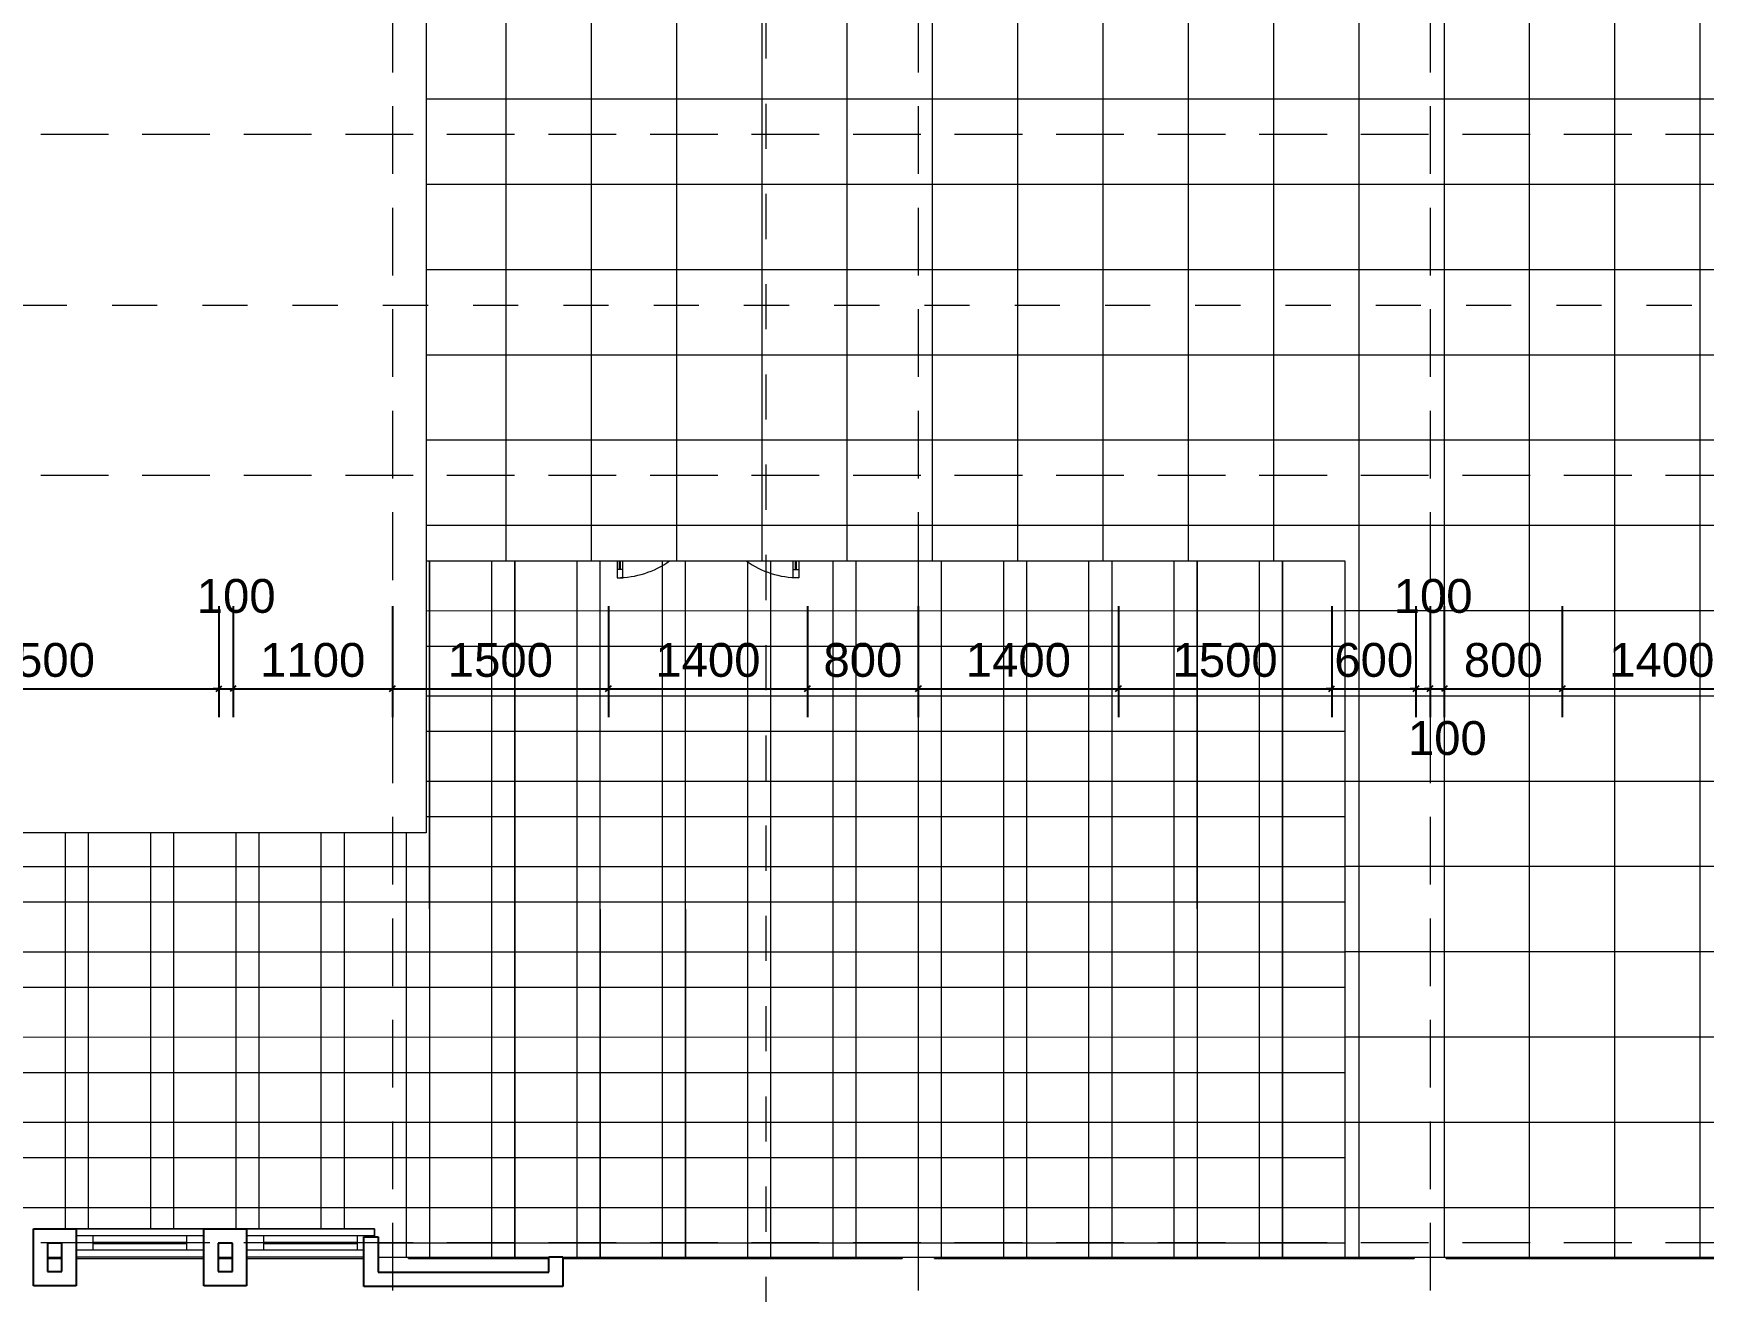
# Model space of a CAD drawing. Header units: millimetres. Extents: x -20510 to 108935, y -243239 to 20306.
# Drawn here: x 1825 to 13574, y -210342 to -201489 of the extents above; entities that cross this region are included whole.
import ezdxf

# ---------------------------------------------------------------- set-up
doc = ezdxf.new("R2010")
doc.units = ezdxf.units.MM
for name, pattern in [('Abgebrochen', [714.375, 476.25, -238.125]), ('Aligning Line', [635, 317.5, -317.5]), ('Hidden', [714.375, 476.25, -238.125])]:
    doc.linetypes.add(name, pattern=pattern)
for name, color, linetype, lineweight in [('A-ANNO-DIMS', 1, 'Continuous', 9), ('A-DOOR', 2, 'Continuous', 18), ('A-FLOR-PATT', 8, 'Continuous', 9), ('A-GLAZ', 4, 'Continuous', 18), ('A-WALL', 7, 'Continuous', 25), ('G-ANNO-SYMB', 6, 'Abgebrochen', 9), ('G-IMPT', 8, 'Continuous', 9), ('S-BEAM', 7, 'Continuous', 9), ('S-FNDN', 7, 'Continuous', 9), ('S-GRID', 1, 'Continuous', 9)]:
    doc.layers.add(name, color=color, linetype=linetype, lineweight=lineweight)
doc.styles.add('Arial_5', font='arial.ttf', dxfattribs={"height": 238.125})
doc.dimstyles.new('SecretInternalLinAngDimStyle5p4736185', dxfattribs={"dimscale": 304.8, "dimtxt": 242.94927, "dimasz": 0.130208, "dimexe": 0.656168, "dimexo": 0.0625, "dimgap": 0.260417, "dimtad": 1, "dimdec": 0, "dimrnd": 100, "dimzin": 0, "dimdsep": 46, "dimtxsty": 'Arial_5', "dimblk1": 'OBLIQUE', "dimblk2": 'OBLIQUE', "dimsah": 1, "dimcen": 0.09, "dimdle": 0.492126, "dimazin": 0, "dimtfac": 1, "dimtdec": 4, "dimtix": 1, "dimtmove": 0, "dimatfit": 3, "dimfxl": 2.624672, "dimfxlon": 1, "dimtvp": 1, "dimtolj": 1, "dimtzin": 0, "dimarcsym": 2})
doc.dimstyles.new('SecretInternalLinAngDimStyle5p4736185_1', dxfattribs={"dimscale": 304.8, "dimtxt": 242.94927, "dimasz": 0.130208, "dimexe": 0.656168, "dimexo": 0.0625, "dimgap": 0.260417, "dimtad": 1, "dimdec": 0, "dimrnd": 100, "dimzin": 0, "dimdsep": 46, "dimtxsty": 'Arial_5', "dimblk1": 'OBLIQUE', "dimblk2": 'OBLIQUE', "dimsah": 1, "dimcen": 0.09, "dimdle": 0.492126, "dimazin": 0, "dimtfac": 1, "dimtdec": 4, "dimtix": 1, "dimtmove": 2, "dimatfit": 3, "dimfxl": 2.624672, "dimfxlon": 1, "dimtvp": 1, "dimtolj": 1, "dimtzin": 0, "dimarcsym": 2})

# ---------------------------------------------------------------- blocks, each defined once
blk = doc.blocks.new('CỬA 2 CÁNH EROWINDOW_có ô chết_ - D2_1400x2200-2413861-07_MẶT BẰNG MÁI')
at = {"layer": 'A-DOOR'}
for p, q in [((-639, -600), (-639, -719)), ((-599, -661), (-639, -661)), ((-624, -600), (-624, -661)), ((-614, -661), (-614, -600)), ((-599, -719), (-599, -600)), ((-599, -719), (-599, -661)), ((599, -719), (599, -600)), ((599, -661), (639, -661)), ((599, -719), (599, -661)), ((614, -600), (614, -661)), ((624, -661), (624, -600)), ((639, -600), (639, -719)), ((-639, -719), (-599, -719)), ((639, -719), (599, -719))]:
    blk.add_line(p, q, dxfattribs=at)
for centre, start, end in [((-639, -80), 270, 305.357), ((639, -80), 234.643, 270)]:
    blk.add_arc(centre, 639, start, end, dxfattribs=at)
blk = doc.blocks.new('Window_K2_Stack - Window_K2_Stack-V6-07_MẶT BẰNG MÁI')
at = {"layer": 'A-GLAZ'}
for p, q in [((-375, 100), (450, 100)), ((-375, 100), (450, 100)), ((-375, 50), (450, 50)), ((-328.75, 50), (-328.75, -50)), ((-328.75, 5), (328.75, 5)), ((328.75, 50), (328.75, -50)), ((450, -100), (450, 100)), ((450, 100), (450, -100)), ((-450, -100), (-450, -45)), ((-450, -45), (-450, -100)), ((-450, -50), (450, -50)), ((450, -100), (-450, -100)), ((-450, -100), (450, -100)), ((-328.75, -5), (328.75, -5))]:
    blk.add_line(p, q, dxfattribs=at)
blk = doc.blocks.new('Window_K2_Stack - Window_K2_Stack-V7-07_MẶT BẰNG MÁI')
at = {"layer": 'A-GLAZ'}
for p, q in [((-450, 100), (450, 100)), ((-450, -100), (-450, 100)), ((-450, 100), (-450, -100)), ((-450, 100), (450, 100)), ((-450, 50), (450, 50)), ((-328.75, 50), (-328.75, -50)), ((-328.75, 5), (328.75, 5)), ((328.75, 50), (328.75, -50)), ((450, -100), (450, 100)), ((450, 100), (450, -100)), ((-450, -50), (450, -50)), ((450, -100), (-450, -100)), ((-450, -100), (450, -100)), ((-328.75, -5), (328.75, -5))]:
    blk.add_line(p, q, dxfattribs=at)
blk = doc.blocks.new('Mat_Tien_3dsMax - Sync_3dsMax_To_Revit-2401403-07_MẶT BẰNG MÁI')
at = {"layer": 'G-IMPT'}
for p, q in [((4189, 3714), (4189, 0)), ((4189, 0), (4189, -3714)), ((4189, -3714), (-1600, -3714))]:
    blk.add_line(p, q, dxfattribs=at)
blk = doc.blocks.new('Mat_Tien_3dsMax - Mat_Tien_3dsMax-2387879-07_MẶT BẰNG MÁI')
blk.add_blockref('Mat_Tien_3dsMax - Sync_3dsMax_To_Revit-2401403-07_MẶT BẰNG MÁI', (0, 0))
blk = doc.blocks.new('_Oblique')
at = {"color": 0, "linetype": 'ByBlock', "lineweight": -2}
blk.add_line((-0.5, -0.5), (0.5, 0.5), dxfattribs=at)
blk = doc.blocks.new('DIMBLOCK95-07_MẶT BẰNG MÁI')
at = {"layer": 'A-ANNO-DIMS', "color": 0, "lineweight": -2, "transparency": 16777216}
for p, q in [((645, -205519), (645, -206300)), ((3130, -205519), (3130, -206300)), ((495, -206100), (3280, -206100))]:
    blk.add_line(p, q, dxfattribs=at)
at = {"layer": 'Defpoints', "color": 0, "transparency": 16777216}
for p in [(645, -205500), (3130, -205500), (3130, -206100)]:
    blk.add_point(p, dxfattribs=at)
at = {"layer": 'A-ANNO-DIMS', "color": 0, "lineweight": -2, "transparency": 16777216, "xscale": 39.6875, "yscale": 39.6875, "zscale": 39.6875, "rotation": 180}
blk.add_blockref('_Oblique', (645, -206100), dxfattribs=at)
at = {"layer": 'A-ANNO-DIMS', "color": 0, "lineweight": -2, "transparency": 16777216, "xscale": 39.6875, "yscale": 39.6875, "zscale": 39.6875}
blk.add_blockref('_Oblique', (3130, -206100), dxfattribs=at)
at = {"layer": 'A-ANNO-DIMS', "color": 0, "transparency": 16777216, "insert": (1888, -205899), "char_height": 238.1, "width": 659.33, "attachment_point": 5, "style": 'Arial_5'}
blk.add_mtext('\\A1;2500', dxfattribs=at)
blk = doc.blocks.new('DIMBLOCK96-07_MẶT BẰNG MÁI')
at = {"layer": 'A-ANNO-DIMS', "color": 0, "lineweight": -2, "transparency": 16777216}
for p, q in [((3130, -205519), (3130, -206300)), ((3230, -205519), (3230, -206300)), ((3130, -206100), (3090, -206100)), ((3130, -206100), (3230, -206100)), ((3230, -206100), (3270, -206100))]:
    blk.add_line(p, q, dxfattribs=at)
at = {"layer": 'Defpoints', "color": 0, "transparency": 16777216}
for p in [(3130, -205500), (3230, -205500), (3230, -206100)]:
    blk.add_point(p, dxfattribs=at)
at = {"layer": 'A-ANNO-DIMS', "color": 0, "lineweight": -2, "transparency": 16777216, "xscale": 39.6875, "yscale": 39.6875, "zscale": 39.6875}
blk.add_blockref('_Oblique', (3130, -206100), dxfattribs=at)
at = {"layer": 'A-ANNO-DIMS', "color": 0, "lineweight": -2, "transparency": 16777216, "xscale": 39.6875, "yscale": 39.6875, "zscale": 39.6875, "rotation": 180}
blk.add_blockref('_Oblique', (3230, -206100), dxfattribs=at)
at = {"layer": 'A-ANNO-DIMS', "color": 0, "transparency": 16777216, "insert": (2974, -205328), "char_height": 238.1, "width": 494.5, "attachment_point": 1, "line_spacing_factor": 0.941778, "style": 'Arial_5'}
blk.add_mtext('\\A1;100', dxfattribs=at)
blk = doc.blocks.new('DIMBLOCK97-07_MẶT BẰNG MÁI')
at = {"layer": 'A-ANNO-DIMS', "color": 0, "lineweight": -2, "transparency": 16777216}
for p, q in [((3230, -205519), (3230, -206300)), ((4350, -205519), (4350, -206300)), ((3080, -206100), (4500, -206100))]:
    blk.add_line(p, q, dxfattribs=at)
at = {"layer": 'Defpoints', "color": 0, "transparency": 16777216}
for p in [(3230, -205500), (4350, -205500), (4350, -206100)]:
    blk.add_point(p, dxfattribs=at)
at = {"layer": 'A-ANNO-DIMS', "color": 0, "lineweight": -2, "transparency": 16777216, "xscale": 39.6875, "yscale": 39.6875, "zscale": 39.6875, "rotation": 180}
blk.add_blockref('_Oblique', (3230, -206100), dxfattribs=at)
at = {"layer": 'A-ANNO-DIMS', "color": 0, "lineweight": -2, "transparency": 16777216, "xscale": 39.6875, "yscale": 39.6875, "zscale": 39.6875}
blk.add_blockref('_Oblique', (4350, -206100), dxfattribs=at)
at = {"layer": 'A-ANNO-DIMS', "color": 0, "transparency": 16777216, "insert": (3790, -205899), "char_height": 238.1, "width": 659.33, "attachment_point": 5, "style": 'Arial_5'}
blk.add_mtext('\\A1;1100', dxfattribs=at)
blk = doc.blocks.new('DIMBLOCK98-07_MẶT BẰNG MÁI')
at = {"layer": 'A-ANNO-DIMS', "color": 0, "lineweight": -2, "transparency": 16777216}
for p, q in [((4350, -205519), (4350, -206300)), ((5870, -205519), (5870, -206300)), ((4200, -206100), (6020, -206100))]:
    blk.add_line(p, q, dxfattribs=at)
at = {"layer": 'Defpoints', "color": 0, "transparency": 16777216}
for p in [(4350, -205500), (5870, -205500), (5870, -206100)]:
    blk.add_point(p, dxfattribs=at)
at = {"layer": 'A-ANNO-DIMS', "color": 0, "lineweight": -2, "transparency": 16777216, "xscale": 39.6875, "yscale": 39.6875, "zscale": 39.6875, "rotation": 180}
blk.add_blockref('_Oblique', (4350, -206100), dxfattribs=at)
at = {"layer": 'A-ANNO-DIMS', "color": 0, "lineweight": -2, "transparency": 16777216, "xscale": 39.6875, "yscale": 39.6875, "zscale": 39.6875}
blk.add_blockref('_Oblique', (5870, -206100), dxfattribs=at)
at = {"layer": 'A-ANNO-DIMS', "color": 0, "transparency": 16777216, "insert": (5110, -205899), "char_height": 238.1, "width": 659.33, "attachment_point": 5, "style": 'Arial_5'}
blk.add_mtext('\\A1;1500', dxfattribs=at)
blk = doc.blocks.new('DIMBLOCK99-07_MẶT BẰNG MÁI')
at = {"layer": 'A-ANNO-DIMS', "color": 0, "lineweight": -2, "transparency": 16777216}
for p, q in [((5870, -205519), (5870, -206300)), ((7270, -205519), (7270, -206300)), ((5720, -206100), (7420, -206100))]:
    blk.add_line(p, q, dxfattribs=at)
at = {"layer": 'Defpoints', "color": 0, "transparency": 16777216}
for p in [(5870, -205500), (7270, -205500), (7270, -206100)]:
    blk.add_point(p, dxfattribs=at)
at = {"layer": 'A-ANNO-DIMS', "color": 0, "lineweight": -2, "transparency": 16777216, "xscale": 39.6875, "yscale": 39.6875, "zscale": 39.6875, "rotation": 180}
blk.add_blockref('_Oblique', (5870, -206100), dxfattribs=at)
at = {"layer": 'A-ANNO-DIMS', "color": 0, "lineweight": -2, "transparency": 16777216, "xscale": 39.6875, "yscale": 39.6875, "zscale": 39.6875}
blk.add_blockref('_Oblique', (7270, -206100), dxfattribs=at)
at = {"layer": 'A-ANNO-DIMS', "color": 0, "transparency": 16777216, "insert": (6570, -205899), "char_height": 238.1, "width": 659.33, "attachment_point": 5, "style": 'Arial_5'}
blk.add_mtext('\\A1;1400', dxfattribs=at)
blk = doc.blocks.new('DIMBLOCK100-07_MẶT BẰNG MÁI')
at = {"layer": 'A-ANNO-DIMS', "color": 0, "lineweight": -2, "transparency": 16777216}
for p, q in [((7270, -205519), (7270, -206300)), ((8050, -205519), (8050, -206300)), ((7120, -206100), (8200, -206100))]:
    blk.add_line(p, q, dxfattribs=at)
at = {"layer": 'Defpoints', "color": 0, "transparency": 16777216}
for p in [(7270, -205500), (8050, -205500), (8050, -206100)]:
    blk.add_point(p, dxfattribs=at)
at = {"layer": 'A-ANNO-DIMS', "color": 0, "lineweight": -2, "transparency": 16777216, "xscale": 39.6875, "yscale": 39.6875, "zscale": 39.6875, "rotation": 180}
blk.add_blockref('_Oblique', (7270, -206100), dxfattribs=at)
at = {"layer": 'A-ANNO-DIMS', "color": 0, "lineweight": -2, "transparency": 16777216, "xscale": 39.6875, "yscale": 39.6875, "zscale": 39.6875}
blk.add_blockref('_Oblique', (8050, -206100), dxfattribs=at)
at = {"layer": 'A-ANNO-DIMS', "color": 0, "transparency": 16777216, "insert": (7660, -205899), "char_height": 238.1, "width": 494.5, "attachment_point": 5, "style": 'Arial_5'}
blk.add_mtext('\\A1;800', dxfattribs=at)
blk = doc.blocks.new('DIMBLOCK101-07_MẶT BẰNG MÁI')
at = {"layer": 'A-ANNO-DIMS', "color": 0, "lineweight": -2, "transparency": 16777216}
for p, q in [((8050, -205519), (8050, -206300)), ((9458, -205519), (9458, -206300)), ((7900, -206100), (9608, -206100))]:
    blk.add_line(p, q, dxfattribs=at)
at = {"layer": 'Defpoints', "color": 0, "transparency": 16777216}
for p in [(8050, -205500), (9458, -205500), (9458, -206100)]:
    blk.add_point(p, dxfattribs=at)
at = {"layer": 'A-ANNO-DIMS', "color": 0, "lineweight": -2, "transparency": 16777216, "xscale": 39.6875, "yscale": 39.6875, "zscale": 39.6875, "rotation": 180}
blk.add_blockref('_Oblique', (8050, -206100), dxfattribs=at)
at = {"layer": 'A-ANNO-DIMS', "color": 0, "lineweight": -2, "transparency": 16777216, "xscale": 39.6875, "yscale": 39.6875, "zscale": 39.6875}
blk.add_blockref('_Oblique', (9458, -206100), dxfattribs=at)
at = {"layer": 'A-ANNO-DIMS', "color": 0, "transparency": 16777216, "insert": (8754, -205899), "char_height": 238.1, "width": 659.33, "attachment_point": 5, "style": 'Arial_5'}
blk.add_mtext('\\A1;1400', dxfattribs=at)
blk = doc.blocks.new('DIMBLOCK102-07_MẶT BẰNG MÁI')
at = {"layer": 'A-ANNO-DIMS', "color": 0, "lineweight": -2, "transparency": 16777216}
for p, q in [((9458, -205519), (9458, -206300)), ((10958, -205519), (10958, -206300)), ((9308, -206100), (11108, -206100))]:
    blk.add_line(p, q, dxfattribs=at)
at = {"layer": 'Defpoints', "color": 0, "transparency": 16777216}
for p in [(9458, -205500), (10958, -205500), (10958, -206100)]:
    blk.add_point(p, dxfattribs=at)
at = {"layer": 'A-ANNO-DIMS', "color": 0, "lineweight": -2, "transparency": 16777216, "xscale": 39.6875, "yscale": 39.6875, "zscale": 39.6875, "rotation": 180}
blk.add_blockref('_Oblique', (9458, -206100), dxfattribs=at)
at = {"layer": 'A-ANNO-DIMS', "color": 0, "lineweight": -2, "transparency": 16777216, "xscale": 39.6875, "yscale": 39.6875, "zscale": 39.6875}
blk.add_blockref('_Oblique', (10958, -206100), dxfattribs=at)
at = {"layer": 'A-ANNO-DIMS', "color": 0, "transparency": 16777216, "insert": (10208, -205899), "char_height": 238.1, "width": 659.33, "attachment_point": 5, "style": 'Arial_5'}
blk.add_mtext('\\A1;1500', dxfattribs=at)
blk = doc.blocks.new('DIMBLOCK103-07_MẶT BẰNG MÁI')
at = {"layer": 'A-ANNO-DIMS', "color": 0, "lineweight": -2, "transparency": 16777216}
for p, q in [((10958, -205519), (10958, -206300)), ((11550, -205519), (11550, -206300)), ((10958, -206100), (10918, -206100)), ((10958, -206100), (11550, -206100)), ((11550, -206100), (11590, -206100))]:
    blk.add_line(p, q, dxfattribs=at)
at = {"layer": 'Defpoints', "color": 0, "transparency": 16777216}
for p in [(10958, -205500), (11550, -205500), (11550, -206100)]:
    blk.add_point(p, dxfattribs=at)
at = {"layer": 'A-ANNO-DIMS', "color": 0, "lineweight": -2, "transparency": 16777216, "xscale": 39.6875, "yscale": 39.6875, "zscale": 39.6875}
blk.add_blockref('_Oblique', (10958, -206100), dxfattribs=at)
at = {"layer": 'A-ANNO-DIMS', "color": 0, "lineweight": -2, "transparency": 16777216, "xscale": 39.6875, "yscale": 39.6875, "zscale": 39.6875, "rotation": 180}
blk.add_blockref('_Oblique', (11550, -206100), dxfattribs=at)
at = {"layer": 'A-ANNO-DIMS', "color": 0, "transparency": 16777216, "insert": (11254, -205899), "char_height": 238.1, "width": 494.5, "attachment_point": 5, "style": 'Arial_5'}
blk.add_mtext('\\A1;600', dxfattribs=at)
blk = doc.blocks.new('DIMBLOCK104-07_MẶT BẰNG MÁI')
at = {"layer": 'A-ANNO-DIMS', "color": 0, "lineweight": -2, "transparency": 16777216}
for p, q in [((11550, -205519), (11550, -206300)), ((11650, -205519), (11650, -206300)), ((11550, -206100), (11510, -206100)), ((11550, -206100), (11650, -206100)), ((11650, -206100), (11690, -206100))]:
    blk.add_line(p, q, dxfattribs=at)
at = {"layer": 'Defpoints', "color": 0, "transparency": 16777216}
for p in [(11550, -205500), (11650, -205500), (11650, -206100)]:
    blk.add_point(p, dxfattribs=at)
at = {"layer": 'A-ANNO-DIMS', "color": 0, "lineweight": -2, "transparency": 16777216, "xscale": 39.6875, "yscale": 39.6875, "zscale": 39.6875}
blk.add_blockref('_Oblique', (11550, -206100), dxfattribs=at)
at = {"layer": 'A-ANNO-DIMS', "color": 0, "lineweight": -2, "transparency": 16777216, "xscale": 39.6875, "yscale": 39.6875, "zscale": 39.6875, "rotation": 180}
blk.add_blockref('_Oblique', (11650, -206100), dxfattribs=at)
at = {"layer": 'A-ANNO-DIMS', "color": 0, "transparency": 16777216, "insert": (11394, -205328), "char_height": 238.1, "width": 494.5, "attachment_point": 1, "line_spacing_factor": 0.941778, "style": 'Arial_5'}
blk.add_mtext('\\A1;100', dxfattribs=at)
blk = doc.blocks.new('DIMBLOCK105-07_MẶT BẰNG MÁI')
at = {"layer": 'A-ANNO-DIMS', "color": 0, "lineweight": -2, "transparency": 16777216}
for p, q in [((11650, -205519), (11650, -206300)), ((11750, -205519), (11750, -206300)), ((11650, -206100), (11610, -206100)), ((11650, -206100), (11750, -206100)), ((11750, -206100), (11790, -206100))]:
    blk.add_line(p, q, dxfattribs=at)
at = {"layer": 'Defpoints', "color": 0, "transparency": 16777216}
for p in [(11650, -205500), (11750, -205500), (11750, -206100)]:
    blk.add_point(p, dxfattribs=at)
at = {"layer": 'A-ANNO-DIMS', "color": 0, "lineweight": -2, "transparency": 16777216, "xscale": 39.6875, "yscale": 39.6875, "zscale": 39.6875}
blk.add_blockref('_Oblique', (11650, -206100), dxfattribs=at)
at = {"layer": 'A-ANNO-DIMS', "color": 0, "lineweight": -2, "transparency": 16777216, "xscale": 39.6875, "yscale": 39.6875, "zscale": 39.6875, "rotation": 180}
blk.add_blockref('_Oblique', (11750, -206100), dxfattribs=at)
at = {"layer": 'A-ANNO-DIMS', "color": 0, "transparency": 16777216, "insert": (11494, -206328), "char_height": 238.1, "width": 494.5, "attachment_point": 1, "line_spacing_factor": 0.941778, "style": 'Arial_5'}
blk.add_mtext('\\A1;100', dxfattribs=at)
blk = doc.blocks.new('DIMBLOCK106-07_MẶT BẰNG MÁI')
at = {"layer": 'A-ANNO-DIMS', "color": 0, "lineweight": -2, "transparency": 16777216}
for p, q in [((11750, -205519), (11750, -206300)), ((12580, -205519), (12580, -206300)), ((11600, -206100), (12730, -206100))]:
    blk.add_line(p, q, dxfattribs=at)
at = {"layer": 'Defpoints', "color": 0, "transparency": 16777216}
for p in [(11750, -205500), (12580, -205500), (12580, -206100)]:
    blk.add_point(p, dxfattribs=at)
at = {"layer": 'A-ANNO-DIMS', "color": 0, "lineweight": -2, "transparency": 16777216, "xscale": 39.6875, "yscale": 39.6875, "zscale": 39.6875, "rotation": 180}
blk.add_blockref('_Oblique', (11750, -206100), dxfattribs=at)
at = {"layer": 'A-ANNO-DIMS', "color": 0, "lineweight": -2, "transparency": 16777216, "xscale": 39.6875, "yscale": 39.6875, "zscale": 39.6875}
blk.add_blockref('_Oblique', (12580, -206100), dxfattribs=at)
at = {"layer": 'A-ANNO-DIMS', "color": 0, "transparency": 16777216, "insert": (12165, -205899), "char_height": 238.1, "width": 494.5, "attachment_point": 5, "style": 'Arial_5'}
blk.add_mtext('\\A1;800', dxfattribs=at)
blk = doc.blocks.new('DIMBLOCK107-07_MẶT BẰNG MÁI')
at = {"layer": 'A-ANNO-DIMS', "color": 0, "lineweight": -2, "transparency": 16777216}
for p, q in [((12580, -205519), (12580, -206300)), ((13980, -205519), (13980, -206300)), ((12430, -206100), (14130, -206100))]:
    blk.add_line(p, q, dxfattribs=at)
at = {"layer": 'Defpoints', "color": 0, "transparency": 16777216}
for p in [(12580, -205500), (13980, -205500), (13980, -206100)]:
    blk.add_point(p, dxfattribs=at)
at = {"layer": 'A-ANNO-DIMS', "color": 0, "lineweight": -2, "transparency": 16777216, "xscale": 39.6875, "yscale": 39.6875, "zscale": 39.6875, "rotation": 180}
blk.add_blockref('_Oblique', (12580, -206100), dxfattribs=at)
at = {"layer": 'A-ANNO-DIMS', "color": 0, "lineweight": -2, "transparency": 16777216, "xscale": 39.6875, "yscale": 39.6875, "zscale": 39.6875}
blk.add_blockref('_Oblique', (13980, -206100), dxfattribs=at)
at = {"layer": 'A-ANNO-DIMS', "color": 0, "transparency": 16777216, "insert": (13280, -205899), "char_height": 238.1, "width": 659.33, "attachment_point": 5, "style": 'Arial_5'}
blk.add_mtext('\\A1;1400', dxfattribs=at)

msp = doc.modelspace()

# ---------------------------------------------------------------- hatches: boundary and pattern name
at = {"layer": 'A-FLOR-PATT'}
h = msp.add_hatch(dxfattribs=at)
h.set_pattern_fill('FP_5', color=256, style=0, pattern_type=2)
h.set_pattern_definition([(0.0043, (16612.5, -202550.4), (-0.045, 600), []), (90.004, (16612.5, -202550.4), (-600, -0.042), [])])
h.paths.add_polyline_path([(450, -210100.9), (825, -210100.8), (825, -209951), (650, -209951), (650, -210100), (450, -210100), (450, -209900), (574, -209900), (574, -209750), (450, -209750), (450, -209921)])
h.paths.add_polyline_path([(1925, -210100.8), (2025, -210100.7), (2025, -210001), (1925, -210001)])
h.paths.add_polyline_path([(3125, -210100.7), (3225, -210100.7), (3225, -210001), (3125, -210001)])
h.paths.add_polyline_path([(4250, -210100.6), (11050, -210100), (11050, -205200), (4589.3, -205200), (4589.3, -207114.5), (1100, -207114.5), (1100, -207564.5), (650, -207564.5), (650, -209650), (675, -209650), (675, -209750), (674, -209750), (674, -209851), (925, -209851), (925, -209901), (4225, -209901), (4225, -209956), (4250, -209956)])
h.paths.add_polyline_path([(26650, -210098.9), (32150, -210098.5), (32150, -210006), (32250, -210006), (32250, -210098.5), (33450, -210098.4), (33450, -210006), (33550, -210006), (33550, -209901), (36850, -209901), (36850, -209900), (37250, -209900), (37250, -209750), (37025, -209750), (37025, -209650), (37050, -209650), (37050, -206600), (37150, -206600), (37150, -207450), (37254.9, -207450), (37260.1, -204700), (37250, -204700), (37250, -205200), (26650, -205200), (26650, -209461.1)])
h.paths.add_polyline_path([(34550, -210098.3), (34650, -210098.3), (34650, -210001), (34550, -210001)])
h.paths.add_polyline_path([(35750, -210098.2), (35850, -210098.2), (35850, -210001), (35750, -210001)])
h.paths.add_polyline_path([(36950, -210098.2), (37050, -210098.1), (37050, -210000), (36950, -210000)])
h.paths.add_polyline_path([(37250.8, -209650), (37252.5, -208750), (37250, -208750), (37250, -209650)])
h.paths.add_polyline_path([(37150, -208650), (37252.7, -208650), (37252.9, -208550), (37150, -208550)])
h.paths.add_polyline_path([(550, -208650), (550, -208550), (450, -208550), (450, -208650)])
h.paths.add_polyline_path([(37250, -208450), (37253.1, -208450), (37254.7, -207550), (37250, -207550), (37250, -207621.2)])
h.paths.add_polyline_path([(-1398.3, -205600), (-1200.3, -205600), (-1200.3, -201200), (-4025.9, -201200), (-4050, -205600), (-3634.8, -205600)])
h.paths.add_polyline_path([(37250, -204500), (37260.4, -204500), (37264.5, -202300), (37250, -202300), (37250, -202312.7), (37260, -202312.7), (37260, -204487.3), (37250, -204487.3)])
h.paths.add_polyline_path([(37260, -202100), (37264.9, -202100), (37269.7, -199530), (37260, -199530), (37260, -202037.3), (37250, -202037.3), (37250, -202100)])
h.paths.add_polyline_path([(5650, -200300), (6750, -200300), (6750, -196910), (5650, -196910), (5650, -200261.7)])
h.paths.add_polyline_path([(6625.4, -199962.3), (6608.5, -199960.5), (6592, -199954.3), (6580.4, -199947.2), (6567.3, -199934), (6558.7, -199920.9), (6553.1, -199905.6), (6550.5, -199890.4), (6552.7, -199870.1), (6559.3, -199854.2), (6568.9, -199839.1), (6576.8, -199831.2), (6594.5, -199819.4), (6594.7, -199819.2), (6594.7, -198025.5), (6656.1, -198025.5), (6656.9, -199819.6), (6670.4, -199827.8), (6683.5, -199841), (6692.1, -199854.1), (6697.7, -199869.4), (6700.1, -199887.5), (6698.1, -199904.9), (6691.5, -199920.8), (6684.1, -199933.6), (6674, -199943.8), (6656.3, -199955.6), (6652.5, -199956.9), (6641, -199960.5)])
h.paths.add_polyline_path([(31169.6, -199900), (31852.1, -199900), (31850.5, -199890.4), (31852.7, -199870.1), (31859.3, -199854.2), (31868.5, -199839.5), (31876.8, -199831.2), (31894.5, -199819.4), (31894.7, -199819.2), (31894.7, -196930.3), (31105.3, -196930.3), (31106.1, -199819.6), (31119.6, -199827.8), (31132.7, -199841), (31141.3, -199854.1), (31146.9, -199869.4), (31149.5, -199884.6), (31148.2, -199900), (31149.5, -199900)])
h.paths.add_polyline_path([(3074.5, -199685.5), (4240, -199685.5), (4240, -196912.7), (4250, -196912.7), (4250, -196700.8), (4225, -196700.8), (4225, -196899), (675, -196899), (675, -197150), (650, -197150), (650, -199235.5), (1100, -199235.5), (1100, -199685.5), (3040.5, -199685.5)])
h.paths.add_polyline_path([(37260, -199430), (37269.9, -199430), (37275, -196699.9), (37250, -196700), (37250, -196912.7), (37260, -196912.7), (37260, -199341.7)])
h.paths.add_polyline_path([(450, -198250), (550, -198250), (550, -198150), (450, -198150), (450, -198250)])
h.paths.add_polyline_path([(450, -198050), (450, -198050), (450, -197961.8)])
h.paths.add_polyline_path([(575, -197050), (575, -196900), (450, -196900), (450, -196700), (650, -196700), (650, -196799), (825, -196799), (825, -196699.3), (450, -196700), (450, -197050)])
h.paths.add_polyline_path([(31105.3, -196930.3), (31094.6, -196919.6), (31094.6, -196925)])
h.paths.add_polyline_path([(31094.6, -196919.6), (31085, -196910), (31075, -196910)])
h.paths.add_polyline_path([(2025, -196799), (2025, -196699.8), (1925, -196699.8), (1925, -196799), (1956.3, -196799)])
h.paths.add_polyline_path([(3225, -196799), (3225, -196700.3), (3125, -196700.3), (3125, -196799)])
h.paths.add_polyline_path([(22350, -196700), (22562.7, -196700), (22562.7, -196698.8), (22337.3, -196698.8), (22337.3, -196700)])
h.paths.add_polyline_path([(11750, -196700), (11762.7, -196700), (11762.7, -196698.4), (11537.3, -196698.4), (11537.3, -196700), (11550, -196700)])
h.paths.add_polyline_path([(26162.7, -196700), (26162.7, -196699), (25937.3, -196699), (25937.3, -196700), (26150, -196700)])
h.paths.add_polyline_path([(8162.7, -196700), (8162.7, -196698.3), (8150, -196698.3), (8150, -196700)])
h.paths.add_polyline_path([(15350, -196700), (15362.7, -196700), (15362.7, -196698.6), (15137.3, -196698.5), (15137.3, -196700), (15150, -196700)])
h.paths.add_polyline_path([(18950, -196700), (18962.7, -196700), (18962.7, -196698.7), (18737.3, -196698.7), (18737.3, -196700), (18750, -196700)])
h.paths.add_polyline_path([(4250, -195212.7), (4250, -195212.7), (4250, -195000), (4250, -195000), (4250, -195200)])
at = {"layer": 'S-FNDN'}
h = msp.add_hatch(dxfattribs=at)
h.set_pattern_fill('FP_4', color=256, style=0, pattern_type=2)
h.set_pattern_definition([(0.0043, (16611.9, -202550.3), (-0.045, 600), []), (90.004, (16611.9, -202550.3), (-600, -0.042), [])])
h.paths.add_polyline_path([(450, -210100.9), (825, -210100.8), (825, -209951), (650, -209951), (650, -210100), (450, -210100), (450, -209900), (574, -209900), (574, -209750), (450, -209750), (450, -209921)])
h.paths.add_polyline_path([(1925, -210100.8), (2025, -210100.7), (2025, -210001), (1925, -210001)])
h.paths.add_polyline_path([(3125, -210100.7), (3225, -210100.7), (3225, -210001), (3125, -210001)])
h.paths.add_polyline_path([(4250, -210100.6), (11050, -210100), (11050, -205200), (4589.3, -205200), (4589.3, -207114.5), (1100, -207114.5), (1100, -207564.5), (650, -207564.5), (650, -209650), (675, -209650), (675, -209750), (674, -209750), (674, -209851), (925, -209851), (925, -209901), (4225, -209901), (4225, -209956), (4250, -209956)])
h.paths.add_polyline_path([(26650, -210098.9), (32150, -210098.5), (32150, -210006), (32250, -210006), (32250, -210098.5), (33450, -210098.4), (33450, -210006), (33550, -210006), (33550, -209901), (36850, -209901), (36850, -209900), (37250, -209900), (37250, -209750), (37025, -209750), (37025, -209650), (37050, -209650), (37050, -206600), (37150, -206600), (37150, -207450), (37254.9, -207450), (37260.1, -204700), (37250, -204700), (37250, -205200), (26650, -205200), (26650, -209461.1)])
h.paths.add_polyline_path([(34550, -210098.3), (34650, -210098.3), (34650, -210001), (34550, -210001)])
h.paths.add_polyline_path([(35750, -210098.2), (35850, -210098.2), (35850, -210001), (35750, -210001)])
h.paths.add_polyline_path([(36950, -210098.2), (37050, -210098.1), (37050, -210000), (36950, -210000)])
h.paths.add_polyline_path([(450, -209650), (450, -209650), (450, -209461.1)])
h.paths.add_polyline_path([(37250, -209650), (37250.8, -209650), (37252.5, -208750), (37250, -208750), (37250, -209461.1)])
h.paths.add_polyline_path([(37252.7, -208650), (37252.9, -208550), (37150, -208550), (37150, -208650), (37250, -208650)])
h.paths.add_polyline_path([(550, -208650), (550, -208550), (450, -208550), (450, -208650)])
h.paths.add_polyline_path([(37250, -208450), (37253.1, -208450), (37254.7, -207550), (37250, -207550), (37250, -207621.2)])
h.paths.add_polyline_path([(450, -208450), (450, -208450), (450, -207621.2)])
h.paths.add_polyline_path([(-3634.8, -205600), (-1200.3, -205600), (-1200.3, -201200), (-4025.9, -201200), (-4050, -205600)])
h.paths.add_polyline_path([(37260.4, -204500), (37264.5, -202300), (37250, -202300), (37250, -202312.7), (37260, -202312.7), (37260, -204487.3), (37250, -204487.3), (37250, -204500), (37260, -204500)])
h.paths.add_polyline_path([(37260, -202100), (37264.9, -202100), (37269.7, -199530), (37260, -199530), (37260, -202037.3), (37250, -202037.3), (37250, -202100)])
h.paths.add_polyline_path([(5650, -200300), (6750, -200300), (6750, -196910), (5650, -196910), (5650, -200261.7)])
h.paths.add_polyline_path([(6625.4, -199962.3), (6608.5, -199960.5), (6592, -199954.3), (6580.4, -199947.2), (6567.3, -199934), (6558.7, -199920.9), (6553.1, -199905.6), (6550.5, -199890.4), (6552.7, -199870.1), (6559.3, -199854.2), (6568.9, -199839.1), (6576.8, -199831.2), (6594.5, -199819.4), (6594.7, -199819.2), (6594.7, -198025.5), (6656.1, -198025.5), (6656.9, -199819.6), (6670.4, -199827.8), (6683.5, -199841), (6692.1, -199854.1), (6697.7, -199869.4), (6700.1, -199887.5), (6698.1, -199904.9), (6691.5, -199920.8), (6684.1, -199933.6), (6674, -199943.8), (6656.3, -199955.6), (6652.5, -199956.9), (6641, -199960.5)])
h.paths.add_polyline_path([(31389.4, -199900), (31852.1, -199900), (31850.5, -199890.4), (31852.7, -199870.1), (31859.3, -199854.2), (31868.5, -199839.5), (31876.8, -199831.2), (31894.5, -199819.4), (31894.7, -199819.2), (31894.7, -196930.3), (31105.3, -196930.3), (31106.1, -199819.6), (31119.6, -199827.8), (31132.7, -199841), (31141.3, -199854.1), (31146.9, -199869.4), (31149.5, -199884.6), (31148.2, -199900), (31309.4, -199900)])
h.paths.add_polyline_path([(3074.5, -199685.5), (4240, -199685.5), (4240, -196912.7), (4250, -196912.7), (4250, -196700.8), (4225, -196700.8), (4225, -196899), (675, -196899), (675, -197150), (650, -197150), (650, -199235.5), (1100, -199235.5), (1100, -199685.5), (3040.5, -199685.5)])
h.paths.add_polyline_path([(37260, -199430), (37269.9, -199430), (37275, -196699.9), (37250, -196700), (37250, -196912.7), (37260, -196912.7), (37260, -199341.7)])
h.paths.add_polyline_path([(450, -198250), (550, -198250), (550, -198150), (450, -198150)])
h.paths.add_polyline_path([(450, -198050), (450, -198050), (450, -197961.8)])
h.paths.add_polyline_path([(575, -197050), (575, -196900), (450, -196900), (450, -196700), (650, -196700), (650, -196799), (825, -196799), (825, -196699.3), (450, -196700), (450, -197050)])
h.paths.add_polyline_path([(31105.3, -196930.3), (31094.6, -196919.6), (31094.6, -196925)])
h.paths.add_polyline_path([(31094.6, -196919.6), (31085, -196910), (31075, -196910)])
h.paths.add_polyline_path([(3225, -196799), (3225, -196700.3), (3125, -196700.3), (3125, -196799)])
h.paths.add_polyline_path([(1925, -196799), (2025, -196799), (2025, -196699.8), (1925, -196699.8)])
h.paths.add_polyline_path([(8150, -196700), (8162.7, -196700), (8162.7, -196698.3), (8150, -196698.3)])
h.paths.add_polyline_path([(11750, -196700), (11762.7, -196700), (11762.7, -196698.4), (11537.3, -196698.4), (11537.3, -196700), (11550, -196700)])
h.paths.add_polyline_path([(15362.7, -196700), (15362.7, -196698.6), (15137.3, -196698.5), (15137.3, -196700), (15350, -196700)])
h.paths.add_polyline_path([(29540, -196700), (29540, -196699.1), (29537.3, -196700)])
h.paths.add_polyline_path([(25950, -196700), (26162.7, -196700), (26162.7, -196699), (25937.3, -196699), (25937.3, -196700)])
h.paths.add_polyline_path([(18962.7, -196700), (18962.7, -196698.7), (18737.3, -196698.7), (18737.3, -196700), (18950, -196700)])
h.paths.add_polyline_path([(22350, -196700), (22562.7, -196700), (22562.7, -196698.8), (22337.3, -196698.8), (22337.3, -196700)])
h.paths.add_polyline_path([(4250, -195212.7), (4250, -195212.7), (4250, -195000), (4250, -195000), (4250, -195200)])
h.paths.add_polyline_path([(29550, -195212.7), (29550, -195212.7), (29550, -195200)])
h.paths.add_polyline_path([(33449.3, -195000), (33449.3, -195000), (33449.2, -195000)])
h = msp.add_hatch(dxfattribs=at)
h.set_pattern_fill('FP_2', color=256, style=0, pattern_type=2)
h.set_pattern_definition([(0, (20750, -202550), (0, 600), []), (90, (20750, -202550), (-600, 4e-14), [])])
h.paths.add_polyline_path([(12020.2, -210100), (26650, -210100), (26650, -205200), (37250, -205200), (37250, -196700), (33460, -196700), (33460, -196910), (33450, -196910), (33450, -196922.7), (33460, -196922.7), (33460, -202077.3), (33450, -202077.3), (33450, -202090), (33460, -202090), (33460, -202310), (29540, -202310), (29540, -202090), (29550, -202090), (29550, -202077.3), (29540, -202077.3), (29540, -196922.7), (29550, -196922.7), (29550, -196910), (29540, -196910), (29540, -196700), (8150, -196700), (8150, -195000), (4250, -195000), (4250, -199685.5), (4589.3, -199685.5), (4589.3, -205200), (11050, -205200), (11050, -210100)])
h.paths.add_polyline_path([(32050, -200300), (32050, -199900), (31998.8, -199900.8), (31998.1, -199904.9), (31991.5, -199920.8), (31984.1, -199933.6), (31974, -199943.8), (31956.3, -199955.6), (31952.5, -199956.9), (31938.4, -199960.8), (31925.4, -199962.3), (31908.5, -199960.5), (31892, -199954.3), (31880.4, -199947.2), (31867.3, -199934), (31858.7, -199920.9), (31853.1, -199905.6), (31852.1, -199900), (30950, -199900), (30950, -200300)])
h.paths.add_polyline_path([(6750, -200300), (5650, -200300), (5650, -196900), (6750, -196900), (6750, -200261.7)])
h = msp.add_hatch(dxfattribs=at)
h.set_pattern_fill('FP_1', color=256, style=0, pattern_type=2)
h.set_pattern_definition([(0, (18850, -203400), (0, 600), []), (90, (18850, -203400), (-600, 4e-14), [])])
h.paths.add_polyline_path([(650, -210100), (825, -210100), (825, -209951), (650, -209951), (650, -210030.4)])
h.paths.add_polyline_path([(11050, -210100), (11050, -205200), (4589.3, -205200), (4589.3, -207114.5), (1100, -207114.5), (1100, -207564.5), (650, -207564.5), (650, -209650), (675, -209650), (675, -209750), (674, -209750), (674, -209851), (925, -209851), (925, -209901), (4225, -209901), (4225, -209956), (4250, -209956), (4250, -210100), (7547.4, -210100)])
h.paths.add_polyline_path([(3125, -210100), (3225, -210100), (3225, -210001), (3125, -210001)])
h.paths.add_polyline_path([(36950, -210100), (37050, -210100), (37050, -210000), (36950, -210000)])
h.paths.add_polyline_path([(35850, -210100), (35850, -210001), (35750, -210001), (35750, -210100), (35782.2, -210100)])
h.paths.add_polyline_path([(1956.3, -210100), (2025, -210100), (2025, -210001), (1925, -210001), (1925, -210100)])
h.paths.add_polyline_path([(34550, -210100), (34650, -210100), (34650, -210001), (34550, -210001)])
h.paths.add_polyline_path([(32150, -210100), (32150, -210006), (32250, -210006), (32250, -210100), (33450, -210100), (33450, -210006), (33550, -210006), (33550, -209901), (36850, -209901), (36850, -209900), (37250, -209900), (37250, -209750), (37025, -209750), (37025, -209650), (37050, -209650), (37050, -206600), (37150, -206600), (37150, -207450), (37250, -207450), (37250, -205200), (26650, -205200), (26650, -210100), (29911.6, -210100)])
h.paths.add_polyline_path([(450, -209900), (574, -209900), (574, -209750), (450, -209750)])
h.paths.add_polyline_path([(37150, -208650), (37250, -208650), (37250, -208550), (37150, -208550)])
h.paths.add_polyline_path([(550, -208650), (550, -208550), (450, -208550), (450, -208650)])
h.paths.add_polyline_path([(5650, -200300), (6750, -200300), (6750, -199900), (6698.8, -199900.8), (6698.1, -199904.9), (6691.5, -199920.8), (6684.1, -199933.6), (6674, -199943.8), (6656.3, -199955.6), (6652.5, -199956.9), (6641, -199960.5), (6625.4, -199962.3), (6608.5, -199960.5), (6592, -199954.3), (6580.4, -199947.2), (6567.3, -199934), (6558.7, -199920.9), (6553.1, -199905.6), (6552.1, -199900), (5650, -199900), (5650, -200261.7)])
h.paths.add_polyline_path([(4181.9, -199685.5), (4240, -199685.5), (4240, -196912.7), (4250, -196912.7), (4250, -196700), (4225, -196700), (4225, -196899), (675, -196899), (675, -197150), (650, -197150), (650, -199235.5), (1100, -199235.5), (1100, -199685.5), (3074.5, -199685.5)])
h.paths.add_polyline_path([(550, -198250), (550, -198150), (450, -198150), (450, -198250)])
h.paths.add_polyline_path([(575, -197050), (575, -196900), (450, -196900), (450, -197050)])
h.paths.add_polyline_path([(2025, -196799), (2025, -196700), (1925, -196700), (1925, -196799), (1956.3, -196799)])
h.paths.add_polyline_path([(3225, -196799), (3225, -196700), (3125, -196700), (3125, -196799)])
h.paths.add_polyline_path([(675, -196799), (825, -196799), (825, -196700), (650, -196700), (650, -196799)])

# ---------------------------------------------------------------- linework, layer by layer
at = {"layer": 'A-WALL'}
for p, q in [((1825, -209901), (2125, -209901)), ((1825, -210301), (1825, -209901)), ((2125, -209901), (2125, -210301)), ((3025, -209901), (3325, -209901)), ((3025, -210301), (3025, -209901)), ((3325, -209901), (3325, -210301)), ((4150, -210306), (4150, -209956)), ((4150, -209956), (4250, -209956)), ((4250, -209956), (4250, -210206)), ((2025, -210001), (1925, -210001)), ((1925, -210001), (1925, -210201)), ((2025, -210201), (2025, -210001)), ((3225, -210001), (3125, -210001)), ((3125, -210001), (3125, -210201)), ((3225, -210201), (3225, -210001)), ((5450, -210206), (5450, -210100)), ((5550, -210100), (5450, -210100)), ((5550, -210100), (5550, -210306)), ((2125, -210301), (1825, -210301)), ((1925, -210201), (2025, -210201)), ((3325, -210301), (3025, -210301)), ((3125, -210201), (3225, -210201)), ((5550, -210306), (4150, -210306)), ((4250, -210206), (5450, -210206))]:
    msp.add_line(p, q, dxfattribs=at)
at = {"layer": 'G-ANNO-SYMB', "linetype": 'Aligning Line'}
for p, q in [((6978.4, -193728.4), (6978.4, -214684.7)), ((-7146.6, -203400), (41465.8, -203400))]:
    msp.add_line(p, q, dxfattribs=at)
at = {"layer": 'S-BEAM'}
for p, q in [((1925, -210110), (2025, -210110)), ((2125, -210110), (3025, -210110)), ((3125, -210110), (3225, -210110)), ((3325, -210110), (4150, -210110)), ((4462.7, -210110), (4462.7, -210100.6)), ((4462.7, -210110), (5450, -210110)), ((5550, -210110), (7937.3, -210110)), ((7937.3, -210100.3), (7937.3, -210110)), ((8162.7, -210110), (8162.7, -210100.3)), ((8162.7, -210110), (11537.3, -210110)), ((11537.3, -210100), (11537.3, -210110)), ((11762.7, -210110), (11762.7, -210100)), ((11762.7, -210110), (15137.3, -210110))]:
    msp.add_line(p, q, dxfattribs=at)
at = {"layer": 'S-FNDN'}
for p, q in [((4589.3, -205200), (11050, -205200)), ((11050, -205200), (11050, -210100)), ((1925, -210100), (2025, -210100)), ((1925, -210100.8), (2025, -210100.7)), ((3125, -210100), (3225, -210100)), ((3125, -210100.7), (3225, -210100.7)), ((4250, -210100), (5450, -210100)), ((4250, -210100.6), (5450, -210100.5)), ((5550, -210100), (32150, -210100)), ((5550, -210100.5), (11550, -210100))]:
    msp.add_line(p, q, dxfattribs=at)
at = {"layer": 'S-GRID', "linetype": 'Hidden'}
for p, q in [((4350, -192000), (4350, -213000)), ((8050, -192000), (8050, -213000)), ((11650, -192000), (11650, -213000)), ((39500, -202200), (-3000, -202200)), ((39500, -204600), (-3000, -204600)), ((39500, -210000), (-3000, -210000))]:
    msp.add_line(p, q, dxfattribs=at)

# ---------------------------------------------------------------- block references
at = {"layer": 'A-DOOR'}
msp.add_blockref('CỬA 2 CÁNH EROWINDOW_có ô chết_ - D2_1400x2200-2413861-07_MẶT BẰNG MÁI', (6570, -204600), dxfattribs=at)
at = {"layer": 'A-GLAZ', "rotation": 180}
for name, p in [('Window_K2_Stack - Window_K2_Stack-V7-07_MẶT BẰNG MÁI', (2575, -210001)), ('Window_K2_Stack - Window_K2_Stack-V6-07_MẶT BẰNG MÁI', (3775, -210001))]:
    msp.add_blockref(name, p, dxfattribs=at)
at = {"layer": 'G-IMPT'}
msp.add_blockref('Mat_Tien_3dsMax - Mat_Tien_3dsMax-2387879-07_MẶT BẰNG MÁI', (400, -203400), dxfattribs=at)

# ---------------------------------------------------------------- dimensions: what is measured, and where the dimension line sits
at = {"layer": 'A-ANNO-DIMS'}
for base, p1, p2, picture, middle in [((3230, -206100), (3130, -205500), (3230, -205500), 'DIMBLOCK96-07_MẶT BẰNG MÁI', (3221.2, -205487.2)), ((11650, -206100), (11550, -205500), (11650, -205500), 'DIMBLOCK104-07_MẶT BẰNG MÁI', (11641.2, -205487.2)), ((11750, -206100), (11650, -205500), (11750, -205500), 'DIMBLOCK105-07_MẶT BẰNG MÁI', (11741.2, -206487.2))]:
    dim = msp.add_linear_dim(base=base, p1=p1, p2=p2, dimstyle='SecretInternalLinAngDimStyle5p4736185_1', override={"dimpost": '<>', "dimfxl": 100}, dxfattribs=at)
    dim.commit()
    dim.dimension.update_dxf_attribs({"geometry": picture, "text_midpoint": middle, "dimtype": 160})
for base, p1, p2, override, picture, middle in [((3130, -206100), (645, -205500), (3130, -205500), {"dimpost": '<>', "dimfxl": 2485}, 'DIMBLOCK95-07_MẶT BẰNG MÁI', (1887.5, -205899)), ((4350, -206100), (3230, -205500), (4350, -205500), {"dimpost": '<>', "dimfxl": 1120}, 'DIMBLOCK97-07_MẶT BẰNG MÁI', (3790, -205899)), ((5870, -206100), (4350, -205500), (5870, -205500), {"dimpost": '<>', "dimfxl": 1520}, 'DIMBLOCK98-07_MẶT BẰNG MÁI', (5110, -205899)), ((7270, -206100), (5870, -205500), (7270, -205500), {"dimpost": '<>', "dimfxl": 1400}, 'DIMBLOCK99-07_MẶT BẰNG MÁI', (6570, -205899)), ((8050, -206100), (7270, -205500), (8050, -205500), {"dimpost": '<>', "dimfxl": 780}, 'DIMBLOCK100-07_MẶT BẰNG MÁI', (7660, -205899)), ((9458, -206100), (8050, -205500), (9458, -205500), {"dimpost": '<>', "dimfxl": 1408.004805}, 'DIMBLOCK101-07_MẶT BẰNG MÁI', (8754, -205899)), ((10958, -206100), (9458, -205500), (10958, -205500), {"dimpost": '<>', "dimfxl": 1500}, 'DIMBLOCK102-07_MẶT BẰNG MÁI', (10208, -205899)), ((11550, -206100), (10958, -205500), (11550, -205500), {"dimpost": '<>', "dimfxl": 591.995195}, 'DIMBLOCK103-07_MẶT BẰNG MÁI', (11254, -205899)), ((12580, -206100), (11750, -205500), (12580, -205500), {"dimpost": '<>', "dimfxl": 830}, 'DIMBLOCK106-07_MẶT BẰNG MÁI', (12165, -205899)), ((13980, -206100), (12580, -205500), (13980, -205500), {"dimpost": '<>', "dimfxl": 1400}, 'DIMBLOCK107-07_MẶT BẰNG MÁI', (13280, -205899))]:
    dim = msp.add_linear_dim(base=base, p1=p1, p2=p2, dimstyle='SecretInternalLinAngDimStyle5p4736185', override=override, dxfattribs=at)
    dim.commit()
    dim.dimension.update_dxf_attribs({"geometry": picture, "text_midpoint": middle})

doc.saveas('drawing.dxf')
